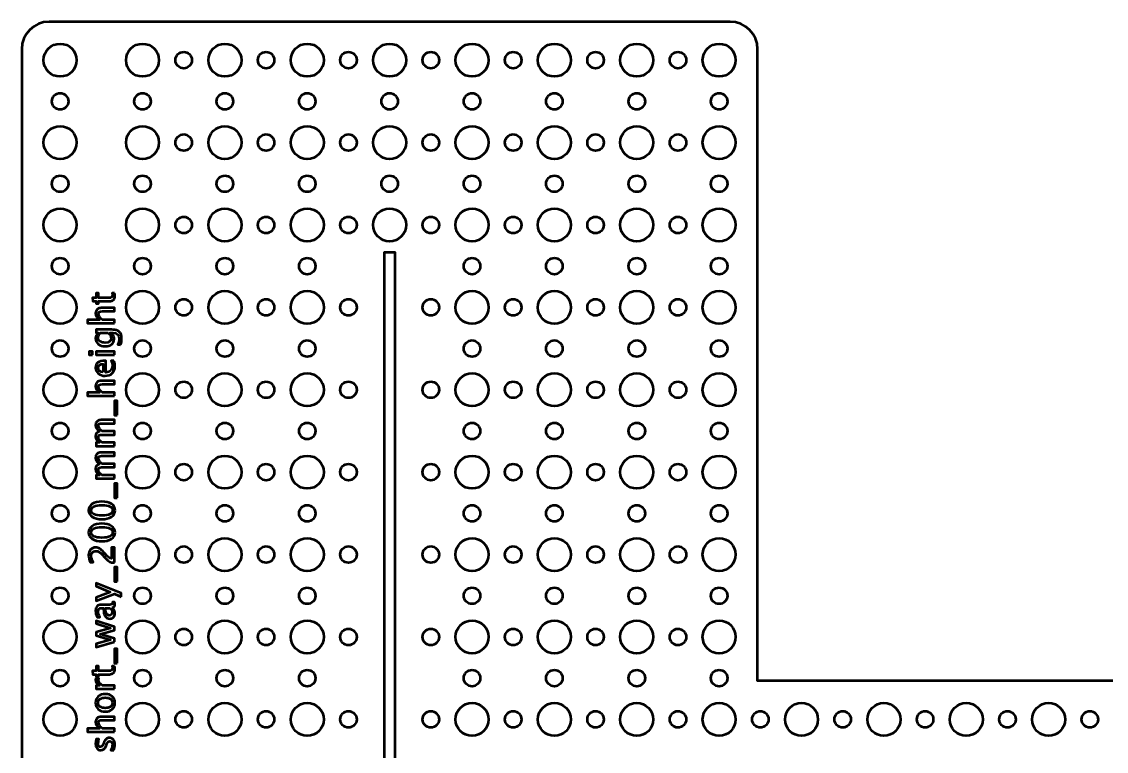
# Model space of a CAD drawing. Header units: centimetres. Extents: x -19.4 to 19.4, y -14.9 to 14.9.
# Drawn here: x -19.45 to 0.3, y 1.67 to 14.95 of the extents above; entities that cross this region are included whole.
import ezdxf

# ---------------------------------------------------------------- set-up
doc = ezdxf.new("R2010")
doc.units = ezdxf.units.CM
doc.header["$MEASUREMENT"] = 0
doc.layers.add('Layer 1', color=7, linetype='Continuous')

msp = doc.modelspace()

# ---------------------------------------------------------------- linework, layer by layer
at = {"layer": 'Layer 1', "lineweight": 53}
msp.add_lwpolyline([(-12.85, -12.2501), (-12.65, -12.2501), (-12.65, 10.7499), (-12.85, 10.7499), (-12.85, -12.2501)], close=True, dxfattribs=at)
for centre, major_axis in [((-18.74999, 14.24999), (0, 0.30001)), ((-17.24999, 14.24999), (0, 0.30001)), ((-15.74999, 14.24999), (0, 0.30001)), ((-14.24999, 14.24999), (0, 0.30001)), ((-12.74999, 14.24999), (0, 0.30001)), ((-11.24999, 14.24999), (0, 0.30001)), ((-9.74999, 14.24999), (0, 0.30001)), ((-8.24999, 14.24999), (0, 0.30001)), ((-6.74999, 14.24999), (0, 0.30001)), ((-16.5, 14.25), (0, 0.15)), ((-15, 14.25), (0, 0.15)), ((-13.5, 14.25), (0, 0.15)), ((-12, 14.25), (0, 0.15)), ((-10.5, 14.25), (0, 0.15)), ((-9, 14.25), (0, 0.15)), ((-7.5, 14.25), (0, 0.15)), ((-18.75, 13.5), (0, 0.15)), ((-17.25, 13.5), (0, 0.15)), ((-15.75, 13.5), (0, 0.15)), ((-14.25, 13.5), (0, 0.15)), ((-12.75, 13.5), (0, 0.15)), ((-11.25, 13.5), (0, 0.15)), ((-9.75, 13.5), (0, 0.15)), ((-8.25, 13.5), (0, 0.15)), ((-6.75, 13.5), (0, 0.15)), ((-18.74999, 12.74999), (0, 0.30001)), ((-17.24999, 12.74999), (0, 0.30001)), ((-15.74999, 12.74999), (0, 0.30001)), ((-14.24999, 12.74999), (0, 0.30001)), ((-12.74999, 12.74999), (0, 0.30001)), ((-11.24999, 12.74999), (0, 0.30001)), ((-9.74999, 12.74999), (0, 0.30001)), ((-8.24999, 12.74999), (0, 0.30001)), ((-6.74999, 12.74999), (0, 0.30001)), ((-16.5, 12.75), (0, 0.15)), ((-15, 12.75), (0, 0.15)), ((-13.5, 12.75), (0, 0.15)), ((-12, 12.75), (0, 0.15)), ((-10.5, 12.75), (0, 0.15)), ((-9, 12.75), (0, 0.15)), ((-7.5, 12.75), (0, 0.15)), ((-18.75, 12), (0, 0.15)), ((-17.25, 12), (0, 0.15)), ((-15.75, 12), (0, 0.15)), ((-14.25, 12), (0, 0.15)), ((-12.75, 12), (0, 0.15)), ((-11.25, 12), (0, 0.15)), ((-9.75, 12), (0, 0.15)), ((-8.25, 12), (0, 0.15)), ((-6.75, 12), (0, 0.15)), ((-18.74999, 11.24999), (0, 0.30001)), ((-17.24999, 11.24999), (0, 0.30001)), ((-15.74999, 11.24999), (0, 0.30001)), ((-14.24999, 11.24999), (0, 0.30001)), ((-12.74999, 11.24999), (0, 0.30001)), ((-11.24999, 11.24999), (0, 0.30001)), ((-9.74999, 11.24999), (0, 0.30001)), ((-8.24999, 11.24999), (0, 0.30001)), ((-6.74999, 11.24999), (0, 0.30001)), ((-16.5, 11.25), (0, 0.15)), ((-15, 11.25), (0, 0.15)), ((-13.5, 11.25), (0, 0.15)), ((-12, 11.25), (0, 0.15)), ((-10.5, 11.25), (0, 0.15)), ((-9, 11.25), (0, 0.15)), ((-7.5, 11.25), (0, 0.15)), ((-18.75, 10.5), (0, 0.15)), ((-17.25, 10.5), (0, 0.15)), ((-15.75, 10.5), (0, 0.15)), ((-14.25, 10.5), (0, 0.15)), ((-11.25, 10.5), (0, 0.15)), ((-9.75, 10.5), (0, 0.15)), ((-8.25, 10.5), (0, 0.15)), ((-6.75, 10.5), (0, 0.15)), ((-18.74999, 9.74999), (0, 0.30001)), ((-17.24999, 9.74999), (0, 0.30001)), ((-16.5, 9.75), (0, 0.15)), ((-15.74999, 9.74999), (0, 0.30001)), ((-15, 9.75), (0, 0.15)), ((-14.24999, 9.74999), (0, 0.30001)), ((-13.5, 9.75), (0, 0.15)), ((-12, 9.75), (0, 0.15)), ((-11.24999, 9.74999), (0, 0.30001)), ((-10.5, 9.75), (0, 0.15)), ((-9.74999, 9.74999), (0, 0.30001)), ((-9, 9.75), (0, 0.15)), ((-8.24999, 9.74999), (0, 0.30001)), ((-7.5, 9.75), (0, 0.15)), ((-6.74999, 9.74999), (0, 0.30001)), ((-18.75, 9), (0, 0.15)), ((-17.25, 9), (0, 0.15)), ((-15.75, 9), (0, 0.15)), ((-14.25, 9), (0, 0.15)), ((-11.25, 9), (0, 0.15)), ((-9.75, 9), (0, 0.15)), ((-8.25, 9), (0, 0.15)), ((-6.75, 9), (0, 0.15)), ((-18.74999, 8.24999), (0, 0.30001)), ((-17.24999, 8.24999), (0, 0.30001)), ((-15.74999, 8.24999), (0, 0.30001)), ((-14.24999, 8.24999), (0, 0.30001)), ((-11.24999, 8.24999), (0, 0.30001)), ((-9.74999, 8.24999), (0, 0.30001)), ((-8.24999, 8.24999), (0, 0.30001)), ((-6.74999, 8.24999), (0, 0.30001)), ((-16.5, 8.25), (0, 0.15)), ((-15, 8.25), (0, 0.15)), ((-13.5, 8.25), (0, 0.15)), ((-12, 8.25), (0, 0.15)), ((-10.5, 8.25), (0, 0.15)), ((-9, 8.25), (0, 0.15)), ((-7.5, 8.25), (0, 0.15)), ((-18.75, 7.5), (0, 0.15)), ((-17.25, 7.5), (0, 0.15)), ((-15.75, 7.5), (0, 0.15)), ((-14.25, 7.5), (0, 0.15)), ((-11.25, 7.5), (0, 0.15)), ((-9.75, 7.5), (0, 0.15)), ((-8.25, 7.5), (0, 0.15)), ((-6.75, 7.5), (0, 0.15)), ((-18.74999, 6.74999), (0, 0.30001)), ((-17.24999, 6.74999), (0, 0.30001)), ((-15.74999, 6.74999), (0, 0.30001)), ((-14.24999, 6.74999), (0, 0.30001)), ((-11.24999, 6.74999), (0, 0.30001)), ((-9.74999, 6.74999), (0, 0.30001)), ((-8.24999, 6.74999), (0, 0.30001)), ((-6.74999, 6.74999), (0, 0.30001)), ((-16.5, 6.75), (0, 0.15)), ((-15, 6.75), (0, 0.15)), ((-13.5, 6.75), (0, 0.15)), ((-12, 6.75), (0, 0.15)), ((-10.5, 6.75), (0, 0.15)), ((-9, 6.75), (0, 0.15)), ((-7.5, 6.75), (0, 0.15)), ((-18.75, 6), (0, 0.15)), ((-17.25, 6), (0, 0.15)), ((-15.75, 6), (0, 0.15)), ((-14.25, 6), (0, 0.15)), ((-11.25, 6), (0, 0.15)), ((-9.75, 6), (0, 0.15)), ((-8.25, 6), (0, 0.15)), ((-6.75, 6), (0, 0.15)), ((-18.74999, 5.24999), (0, 0.30001)), ((-17.24999, 5.24999), (0, 0.30001)), ((-15.74999, 5.24999), (0, 0.30001)), ((-14.24999, 5.24999), (0, 0.30001)), ((-11.24999, 5.24999), (0, 0.30001)), ((-9.74999, 5.24999), (0, 0.30001)), ((-8.24999, 5.24999), (0, 0.30001)), ((-6.74999, 5.24999), (0, 0.30001)), ((-16.5, 5.25), (0, 0.15)), ((-15, 5.25), (0, 0.15)), ((-13.5, 5.25), (0, 0.15)), ((-12, 5.25), (0, 0.15)), ((-10.5, 5.25), (0, 0.15)), ((-9, 5.25), (0, 0.15)), ((-7.5, 5.25), (0, 0.15)), ((-18.75, 4.5), (0, 0.15)), ((-17.25, 4.5), (0, 0.15)), ((-15.75, 4.5), (0, 0.15)), ((-14.25, 4.5), (0, 0.15)), ((-11.25, 4.5), (0, 0.15)), ((-9.75, 4.5), (0, 0.15)), ((-8.25, 4.5), (0, 0.15)), ((-6.75, 4.5), (0, 0.15)), ((-18.74999, 3.74999), (0, 0.30001)), ((-17.24999, 3.74999), (0, 0.30001)), ((-15.74999, 3.74999), (0, 0.30001)), ((-14.24999, 3.74999), (0, 0.30001)), ((-11.24999, 3.74999), (0, 0.30001)), ((-9.74999, 3.74999), (0, 0.30001)), ((-8.24999, 3.74999), (0, 0.30001)), ((-6.74999, 3.74999), (0, 0.30001)), ((-16.5, 3.75), (0, 0.15)), ((-15, 3.75), (0, 0.15)), ((-13.5, 3.75), (0, 0.15)), ((-12, 3.75), (0, 0.15)), ((-10.5, 3.75), (0, 0.15)), ((-9, 3.75), (0, 0.15)), ((-7.5, 3.75), (0, 0.15)), ((-18.75, 3), (0, 0.15)), ((-17.25, 3), (0, 0.15)), ((-15.75, 3), (0, 0.15)), ((-14.25, 3), (0, 0.15)), ((-11.25, 3), (0, 0.15)), ((-9.75, 3), (0, 0.15)), ((-8.25, 3), (0, 0.15)), ((-6.75, 3), (0, 0.15)), ((-18.74999, 2.24999), (0, 0.30001)), ((-17.24999, 2.24999), (0, 0.30001)), ((-16.5, 2.25), (0, 0.15)), ((-15.74999, 2.24999), (0, 0.30001)), ((-15, 2.25), (0, 0.15)), ((-14.24999, 2.24999), (0, 0.30001)), ((-13.5, 2.25), (0, 0.15)), ((-12, 2.25), (0, 0.15)), ((-11.24999, 2.24999), (0, 0.30001)), ((-10.5, 2.25), (0, 0.15)), ((-9.74999, 2.24999), (0, 0.30001)), ((-9, 2.25), (0, 0.15)), ((-8.24999, 2.24999), (0, 0.30001)), ((-7.5, 2.25), (0, 0.15)), ((-6.74999, 2.24999), (0, 0.30001)), ((-6, 2.25), (0, 0.15)), ((-5.24999, 2.24999), (0, 0.30001)), ((-4.5, 2.25), (0, 0.15)), ((-3.74999, 2.24999), (0, 0.30001)), ((-3, 2.25), (0, 0.15)), ((-2.24999, 2.24999), (0, 0.30001)), ((-1.5, 2.25), (0, 0.15)), ((-0.74999, 2.24999), (0, 0.30001)), ((0, 2.25), (0, 0.15))]:
    msp.add_ellipse(centre, major_axis=major_axis, ratio=1, dxfattribs=at)
msp.add_open_spline([(-18.95, -14.95), (-19.22614, -14.95), (-19.45, -14.72614), (-19.45, -14.45), (-19.45, -14.45), (-19.45, -14.45), (-19.45, 14.45), (-19.45, 14.45), (-19.45, 14.45), (-19.45, 14.72614), (-19.22614, 14.95), (-18.95, 14.95), (-18.95, 14.95), (-15.20782, 14.95), (-9.72204, 14.95), (-6.55, 14.95), (-6.55, 14.95), (-6.27386, 14.95), (-6.05, 14.72614), (-6.05, 14.45), (-6.05, 14.45), (-6.05, 14.45), (-6.05, 2.95), (-6.05, 2.95), (-6.05, 2.95), (-6.05, 2.95), (18.95, 2.95), (18.95, 2.95), (18.95, 2.95), (19.22614, 2.95), (19.45, 2.72614), (19.45, 2.45), (19.45, 2.45), (19.45, 2.45), (19.45, -3.95), (19.45, -3.95), (19.45, -3.95), (19.45, -4.22614), (19.22614, -4.45), (18.95, -4.45), (18.95, -4.45), (18.95, -4.45), (-6.05, -4.45), (-6.05, -4.45), (-6.05, -4.45), (-6.05, -4.45), (-6.05, -14.45), (-6.05, -14.45), (-6.05, -14.45), (-6.05, -14.72614), (-6.27386, -14.95), (-6.55, -14.95), (-6.55, -14.95), (-11.32775, -14.95), (-14.17225, -14.95), (-18.95, -14.95)], degree=3, knots=[0, 0, 0, 0, 0.06666667, 0.06666667, 0.06666667, 0.06666667, 0.13333333, 0.13333333, 0.13333333, 0.13333333, 0.2, 0.2, 0.2, 0.2, 0.26666667, 0.26666667, 0.26666667, 0.26666667, 0.33333333, 0.33333333, 0.33333333, 0.33333333, 0.4, 0.4, 0.4, 0.4, 0.46666667, 0.46666667, 0.46666667, 0.46666667, 0.53333333, 0.53333333, 0.53333333, 0.53333333, 0.6, 0.6, 0.6, 0.6, 0.66666667, 0.66666667, 0.66666667, 0.66666667, 0.73333333, 0.73333333, 0.73333333, 0.73333333, 0.8, 0.8, 0.8, 0.8, 0.86666667, 0.86666667, 0.86666667, 0.86666667, 1, 1, 1, 1], dxfattribs=at)
at = {"layer": 'Layer 1', "color": 5, "lineweight": 53}
for points, knots in [([(-17.76008, 10.00828), (-17.75489, 9.98944), (-17.75235, 9.97303), (-17.75235, 9.95917), (-17.75235, 9.95917), (-17.75235, 9.92805), (-17.76124, 9.90382), (-17.77902, 9.88647), (-17.77902, 9.88647), (-17.7968, 9.86901), (-17.82146, 9.86033), (-17.8531, 9.86033), (-17.8531, 9.86033), (-17.8531, 9.86033), (-18.0508, 9.86033), (-18.0508, 9.86033), (-18.0508, 9.86033), (-18.0508, 9.86033), (-18.0508, 9.81821), (-18.0508, 9.81821), (-18.0508, 9.81821), (-18.0508, 9.81821), (-18.09652, 9.81821), (-18.09652, 9.81821), (-18.09652, 9.81821), (-18.09652, 9.81821), (-18.09652, 9.86033), (-18.09652, 9.86033), (-18.09652, 9.86033), (-18.09652, 9.86033), (-18.15737, 9.86033), (-18.15737, 9.86033), (-18.15737, 9.86033), (-18.15737, 9.86033), (-18.1632, 9.92128), (-18.1632, 9.92128), (-18.1632, 9.92128), (-18.1632, 9.92128), (-18.09652, 9.92128), (-18.09652, 9.92128), (-18.09652, 9.92128), (-18.09652, 9.92128), (-18.09652, 10.00955), (-18.09652, 10.00955), (-18.09652, 10.00955), (-18.09652, 10.00955), (-18.0508, 10.00955), (-18.0508, 10.00955), (-18.0508, 10.00955), (-18.0508, 10.00955), (-18.0508, 9.92128), (-18.0508, 9.92128), (-18.0508, 9.92128), (-18.0508, 9.92128), (-17.86411, 9.92128), (-17.86411, 9.92128), (-17.86411, 9.92128), (-17.82008, 9.92128), (-17.79807, 9.94044), (-17.79807, 9.97864), (-17.79807, 9.97864), (-17.79807, 9.98679), (-17.79945, 9.99663), (-17.80209, 10.00828), (-17.80209, 10.00828), (-17.80209, 10.00828), (-17.76008, 10.00828), (-17.76008, 10.00828)], [0, 0, 0, 0, 0.05555556, 0.05555556, 0.05555556, 0.05555556, 0.11111111, 0.11111111, 0.11111111, 0.11111111, 0.16666667, 0.16666667, 0.16666667, 0.16666667, 0.22222222, 0.22222222, 0.22222222, 0.22222222, 0.27777778, 0.27777778, 0.27777778, 0.27777778, 0.33333333, 0.33333333, 0.33333333, 0.33333333, 0.38888889, 0.38888889, 0.38888889, 0.38888889, 0.44444444, 0.44444444, 0.44444444, 0.44444444, 0.5, 0.5, 0.5, 0.5, 0.55555556, 0.55555556, 0.55555556, 0.55555556, 0.61111111, 0.61111111, 0.61111111, 0.61111111, 0.66666667, 0.66666667, 0.66666667, 0.66666667, 0.72222222, 0.72222222, 0.72222222, 0.72222222, 0.77777778, 0.77777778, 0.77777778, 0.77777778, 0.83333333, 0.83333333, 0.83333333, 0.83333333, 0.88888889, 0.88888889, 0.88888889, 0.88888889, 1, 1, 1, 1]), ([(-17.75997, 9.46368), (-17.75997, 9.46368), (-18.24956, 9.46368), (-18.24956, 9.46368), (-18.24956, 9.46368), (-18.24956, 9.46368), (-18.24956, 9.52463), (-18.24956, 9.52463), (-18.24956, 9.52463), (-18.24956, 9.52463), (-18.03291, 9.52463), (-18.03291, 9.52463), (-18.03291, 9.52463), (-18.08001, 9.55691), (-18.10351, 9.59649), (-18.10351, 9.64327), (-18.10351, 9.64327), (-18.10351, 9.67269), (-18.0943, 9.69608), (-18.07578, 9.71333), (-18.07578, 9.71333), (-18.05736, 9.73058), (-18.03249, 9.73926), (-18.00138, 9.73926), (-18.00138, 9.73926), (-18.00138, 9.73926), (-17.75997, 9.73926), (-17.75997, 9.73926), (-17.75997, 9.73926), (-17.75997, 9.73926), (-17.75997, 9.6783), (-17.75997, 9.6783), (-17.75997, 9.6783), (-17.75997, 9.6783), (-17.98148, 9.6783), (-17.98148, 9.6783), (-17.98148, 9.6783), (-18.00646, 9.6783), (-18.02424, 9.6746), (-18.03482, 9.66729), (-18.03482, 9.66729), (-18.04551, 9.65989), (-18.0508, 9.64771), (-18.0508, 9.63068), (-18.0508, 9.63068), (-18.0508, 9.59321), (-18.02635, 9.55786), (-17.97746, 9.52463), (-17.97746, 9.52463), (-17.97746, 9.52463), (-17.75997, 9.52463), (-17.75997, 9.52463), (-17.75997, 9.52463), (-17.75997, 9.52463), (-17.75997, 9.46368), (-17.75997, 9.46368)], [0, 0, 0, 0, 0.06666667, 0.06666667, 0.06666667, 0.06666667, 0.13333333, 0.13333333, 0.13333333, 0.13333333, 0.2, 0.2, 0.2, 0.2, 0.26666667, 0.26666667, 0.26666667, 0.26666667, 0.33333333, 0.33333333, 0.33333333, 0.33333333, 0.4, 0.4, 0.4, 0.4, 0.46666667, 0.46666667, 0.46666667, 0.46666667, 0.53333333, 0.53333333, 0.53333333, 0.53333333, 0.6, 0.6, 0.6, 0.6, 0.66666667, 0.66666667, 0.66666667, 0.66666667, 0.73333333, 0.73333333, 0.73333333, 0.73333333, 0.8, 0.8, 0.8, 0.8, 0.86666667, 0.86666667, 0.86666667, 0.86666667, 1, 1, 1, 1]), ([(-17.64821, 9.06903), (-17.64821, 9.06903), (-17.70091, 9.07623), (-17.70091, 9.07623), (-17.70091, 9.07623), (-17.6844, 9.11157), (-17.67615, 9.1466), (-17.67615, 9.1812), (-17.67615, 9.1812), (-17.67615, 9.24989), (-17.71256, 9.28429), (-17.78526, 9.28429), (-17.78526, 9.28429), (-17.78526, 9.28429), (-17.83818, 9.28429), (-17.83818, 9.28429), (-17.83818, 9.28429), (-17.81585, 9.2737), (-17.7986, 9.25867), (-17.78622, 9.23909), (-17.78622, 9.23909), (-17.77383, 9.21952), (-17.76759, 9.19771), (-17.76759, 9.17369), (-17.76759, 9.17369), (-17.76759, 9.13294), (-17.7822, 9.10067), (-17.81141, 9.07686), (-17.81141, 9.07686), (-17.84062, 9.05305), (-17.8802, 9.04109), (-17.93015, 9.04109), (-17.93015, 9.04109), (-17.98127, 9.04109), (-18.02297, 9.05464), (-18.05525, 9.08173), (-18.05525, 9.08173), (-18.08742, 9.10893), (-18.10351, 9.14395), (-18.10351, 9.18702), (-18.10351, 9.18702), (-18.10351, 9.2247), (-18.08827, 9.25719), (-18.05768, 9.28429), (-18.05768, 9.28429), (-18.05768, 9.28429), (-18.09652, 9.28429), (-18.09652, 9.28429), (-18.09652, 9.28429), (-18.09652, 9.28429), (-18.09652, 9.34525), (-18.09652, 9.34525), (-18.09652, 9.34525), (-18.09652, 9.34525), (-17.85183, 9.34525), (-17.85183, 9.34525), (-17.85183, 9.34525), (-17.79923, 9.34525), (-17.76029, 9.34249), (-17.73499, 9.33699), (-17.73499, 9.33699), (-17.7097, 9.33159), (-17.68896, 9.32122), (-17.67287, 9.30619), (-17.67287, 9.30619), (-17.64461, 9.27952), (-17.63043, 9.23782), (-17.63043, 9.1812), (-17.63043, 9.1812), (-17.63043, 9.14236), (-17.63636, 9.10501), (-17.64821, 9.06903)], [0, 0, 0, 0, 0.05263158, 0.05263158, 0.05263158, 0.05263158, 0.10526316, 0.10526316, 0.10526316, 0.10526316, 0.15789474, 0.15789474, 0.15789474, 0.15789474, 0.21052632, 0.21052632, 0.21052632, 0.21052632, 0.26315789, 0.26315789, 0.26315789, 0.26315789, 0.31578947, 0.31578947, 0.31578947, 0.31578947, 0.36842105, 0.36842105, 0.36842105, 0.36842105, 0.42105263, 0.42105263, 0.42105263, 0.42105263, 0.47368421, 0.47368421, 0.47368421, 0.47368421, 0.52631579, 0.52631579, 0.52631579, 0.52631579, 0.57894737, 0.57894737, 0.57894737, 0.57894737, 0.63157895, 0.63157895, 0.63157895, 0.63157895, 0.68421053, 0.68421053, 0.68421053, 0.68421053, 0.73684211, 0.73684211, 0.73684211, 0.73684211, 0.78947368, 0.78947368, 0.78947368, 0.78947368, 0.84210526, 0.84210526, 0.84210526, 0.84210526, 0.89473684, 0.89473684, 0.89473684, 0.89473684, 1, 1, 1, 1]), ([(-17.87639, 9.28429), (-17.87639, 9.28429), (-18.01598, 9.28429), (-18.01598, 9.28429), (-18.01598, 9.28429), (-18.04382, 9.2574), (-18.05779, 9.22809), (-18.05779, 9.19644), (-18.05779, 9.19644), (-18.05779, 9.16829), (-18.04657, 9.14628), (-18.02402, 9.1304), (-18.02402, 9.1304), (-18.00159, 9.11442), (-17.97037, 9.1065), (-17.93057, 9.1065), (-17.93057, 9.1065), (-17.85744, 9.1065), (-17.82093, 9.13241), (-17.82093, 9.18438), (-17.82093, 9.18438), (-17.82093, 9.21973), (-17.83945, 9.25306), (-17.87639, 9.28429)], [0, 0, 0, 0, 0.14285714, 0.14285714, 0.14285714, 0.14285714, 0.28571429, 0.28571429, 0.28571429, 0.28571429, 0.42857143, 0.42857143, 0.42857143, 0.42857143, 0.57142857, 0.57142857, 0.57142857, 0.57142857, 0.71428571, 0.71428571, 0.71428571, 0.71428571, 1, 1, 1, 1]), ([(-18.15812, 8.88424), (-18.15812, 8.88424), (-18.21908, 8.88424), (-18.21908, 8.88424), (-18.21908, 8.88424), (-18.21908, 8.88424), (-18.21908, 8.94519), (-18.21908, 8.94519), (-18.21908, 8.94519), (-18.21908, 8.94519), (-18.15812, 8.94519), (-18.15812, 8.94519), (-18.15812, 8.94519), (-18.15812, 8.94519), (-18.15812, 8.88424), (-18.15812, 8.88424)], [0, 0, 0, 0, 0.2, 0.2, 0.2, 0.2, 0.4, 0.4, 0.4, 0.4, 0.6, 0.6, 0.6, 0.6, 1, 1, 1, 1]), ([(-17.75997, 8.88424), (-17.75997, 8.88424), (-18.09652, 8.88424), (-18.09652, 8.88424), (-18.09652, 8.88424), (-18.09652, 8.88424), (-18.09652, 8.94519), (-18.09652, 8.94519), (-18.09652, 8.94519), (-18.09652, 8.94519), (-17.75997, 8.94519), (-17.75997, 8.94519), (-17.75997, 8.94519), (-17.75997, 8.94519), (-17.75997, 8.88424), (-17.75997, 8.88424)], [0, 0, 0, 0, 0.2, 0.2, 0.2, 0.2, 0.4, 0.4, 0.4, 0.4, 0.6, 0.6, 0.6, 0.6, 1, 1, 1, 1]), ([(-17.77077, 8.77746), (-17.75849, 8.7365), (-17.75235, 8.70147), (-17.75235, 8.67226), (-17.75235, 8.67226), (-17.75235, 8.62241), (-17.76886, 8.58188), (-17.80177, 8.55066), (-17.80177, 8.55066), (-17.83469, 8.51944), (-17.87734, 8.50378), (-17.92983, 8.50378), (-17.92983, 8.50378), (-17.98074, 8.50378), (-18.02254, 8.51754), (-18.05525, 8.54516), (-18.05525, 8.54516), (-18.08784, 8.57278), (-18.10414, 8.60812), (-18.10414, 8.6512), (-18.10414, 8.6512), (-18.10414, 8.69194), (-18.08964, 8.72348), (-18.06064, 8.74571), (-18.06064, 8.74571), (-18.03164, 8.76793), (-17.99058, 8.77904), (-17.93735, 8.77904), (-17.93735, 8.77904), (-17.93735, 8.77904), (-17.91872, 8.77873), (-17.91872, 8.77873), (-17.91872, 8.77873), (-17.91872, 8.77873), (-17.91872, 8.56601), (-17.91872, 8.56601), (-17.91872, 8.56601), (-17.83829, 8.57489), (-17.79807, 8.61415), (-17.79807, 8.68369), (-17.79807, 8.68369), (-17.79807, 8.70919), (-17.80527, 8.74041), (-17.81966, 8.77746), (-17.81966, 8.77746), (-17.81966, 8.77746), (-17.77077, 8.77746), (-17.77077, 8.77746)], [0, 0, 0, 0, 0.07692308, 0.07692308, 0.07692308, 0.07692308, 0.15384615, 0.15384615, 0.15384615, 0.15384615, 0.23076923, 0.23076923, 0.23076923, 0.23076923, 0.30769231, 0.30769231, 0.30769231, 0.30769231, 0.38461538, 0.38461538, 0.38461538, 0.38461538, 0.46153846, 0.46153846, 0.46153846, 0.46153846, 0.53846154, 0.53846154, 0.53846154, 0.53846154, 0.61538462, 0.61538462, 0.61538462, 0.61538462, 0.69230769, 0.69230769, 0.69230769, 0.69230769, 0.76923077, 0.76923077, 0.76923077, 0.76923077, 0.84615385, 0.84615385, 0.84615385, 0.84615385, 1, 1, 1, 1]), ([(-17.96444, 8.56919), (-17.96444, 8.56919), (-17.96444, 8.71777), (-17.96444, 8.71777), (-17.96444, 8.71777), (-18.02709, 8.71777), (-18.05842, 8.69438), (-18.05842, 8.6477), (-18.05842, 8.6477), (-18.05842, 8.60071), (-18.02709, 8.57457), (-17.96444, 8.56919)], [0, 0, 0, 0, 0.25, 0.25, 0.25, 0.25, 0.5, 0.5, 0.5, 0.5, 1, 1, 1, 1]), ([(-17.75997, 8.13633), (-17.75997, 8.13633), (-18.24956, 8.13633), (-18.24956, 8.13633), (-18.24956, 8.13633), (-18.24956, 8.13633), (-18.24956, 8.19728), (-18.24956, 8.19728), (-18.24956, 8.19728), (-18.24956, 8.19728), (-18.03291, 8.19728), (-18.03291, 8.19728), (-18.03291, 8.19728), (-18.08001, 8.22956), (-18.10351, 8.26914), (-18.10351, 8.31592), (-18.10351, 8.31592), (-18.10351, 8.34534), (-18.0943, 8.36873), (-18.07578, 8.38598), (-18.07578, 8.38598), (-18.05736, 8.40323), (-18.03249, 8.41191), (-18.00138, 8.41191), (-18.00138, 8.41191), (-18.00138, 8.41191), (-17.75997, 8.41191), (-17.75997, 8.41191), (-17.75997, 8.41191), (-17.75997, 8.41191), (-17.75997, 8.35095), (-17.75997, 8.35095), (-17.75997, 8.35095), (-17.75997, 8.35095), (-17.98148, 8.35095), (-17.98148, 8.35095), (-17.98148, 8.35095), (-18.00646, 8.35095), (-18.02424, 8.34725), (-18.03482, 8.33994), (-18.03482, 8.33994), (-18.04551, 8.33254), (-18.0508, 8.32036), (-18.0508, 8.30333), (-18.0508, 8.30333), (-18.0508, 8.26586), (-18.02635, 8.23051), (-17.97746, 8.19728), (-17.97746, 8.19728), (-17.97746, 8.19728), (-17.75997, 8.19728), (-17.75997, 8.19728), (-17.75997, 8.19728), (-17.75997, 8.19728), (-17.75997, 8.13633), (-17.75997, 8.13633)], [0, 0, 0, 0, 0.06666667, 0.06666667, 0.06666667, 0.06666667, 0.13333333, 0.13333333, 0.13333333, 0.13333333, 0.2, 0.2, 0.2, 0.2, 0.26666667, 0.26666667, 0.26666667, 0.26666667, 0.33333333, 0.33333333, 0.33333333, 0.33333333, 0.4, 0.4, 0.4, 0.4, 0.46666667, 0.46666667, 0.46666667, 0.46666667, 0.53333333, 0.53333333, 0.53333333, 0.53333333, 0.6, 0.6, 0.6, 0.6, 0.66666667, 0.66666667, 0.66666667, 0.66666667, 0.73333333, 0.73333333, 0.73333333, 0.73333333, 0.8, 0.8, 0.8, 0.8, 0.86666667, 0.86666667, 0.86666667, 0.86666667, 1, 1, 1, 1]), ([(-17.71425, 7.78455), (-17.71425, 7.78455), (-17.75997, 7.78455), (-17.75997, 7.78455), (-17.75997, 7.78455), (-17.75997, 7.78455), (-17.75997, 8.0487), (-17.75997, 8.0487), (-17.75997, 8.0487), (-17.75997, 8.0487), (-17.71425, 8.0487), (-17.71425, 8.0487), (-17.71425, 8.0487), (-17.71425, 8.0487), (-17.71425, 7.78455), (-17.71425, 7.78455)], [0, 0, 0, 0, 0.2, 0.2, 0.2, 0.2, 0.4, 0.4, 0.4, 0.4, 0.6, 0.6, 0.6, 0.6, 1, 1, 1, 1]), ([(-17.75997, 7.22596), (-17.75997, 7.22596), (-18.09652, 7.22596), (-18.09652, 7.22596), (-18.09652, 7.22596), (-18.09652, 7.22596), (-18.09652, 7.28691), (-18.09652, 7.28691), (-18.09652, 7.28691), (-18.09652, 7.28691), (-18.03291, 7.28691), (-18.03291, 7.28691), (-18.03291, 7.28691), (-18.08001, 7.31665), (-18.10351, 7.35475), (-18.10351, 7.40142), (-18.10351, 7.40142), (-18.10351, 7.4464), (-18.08001, 7.47699), (-18.03291, 7.49329), (-18.03291, 7.49329), (-18.08043, 7.52218), (-18.10414, 7.55985), (-18.10414, 7.6061), (-18.10414, 7.6061), (-18.10414, 7.63563), (-18.09546, 7.6586), (-18.078, 7.675), (-18.078, 7.675), (-18.06054, 7.69141), (-18.03609, 7.69966), (-18.00466, 7.69966), (-18.00466, 7.69966), (-18.00466, 7.69966), (-17.75997, 7.69966), (-17.75997, 7.69966), (-17.75997, 7.69966), (-17.75997, 7.69966), (-17.75997, 7.6387), (-17.75997, 7.6387), (-17.75997, 7.6387), (-17.75997, 7.6387), (-17.9946, 7.6387), (-17.9946, 7.6387), (-17.9946, 7.6387), (-18.03291, 7.6387), (-18.05207, 7.62346), (-18.05207, 7.59298), (-18.05207, 7.59298), (-18.05207, 7.56134), (-18.02974, 7.5281), (-17.98497, 7.49329), (-17.98497, 7.49329), (-17.98497, 7.49329), (-17.75997, 7.49329), (-17.75997, 7.49329), (-17.75997, 7.49329), (-17.75997, 7.49329), (-17.75997, 7.43233), (-17.75997, 7.43233), (-17.75997, 7.43233), (-17.75997, 7.43233), (-17.99481, 7.43233), (-17.99481, 7.43233), (-17.99481, 7.43233), (-18.03344, 7.43233), (-18.05271, 7.41687), (-18.05271, 7.38586), (-18.05271, 7.38586), (-18.05271, 7.35507), (-18.03027, 7.32205), (-17.98529, 7.28691), (-17.98529, 7.28691), (-17.98529, 7.28691), (-17.75997, 7.28691), (-17.75997, 7.28691), (-17.75997, 7.28691), (-17.75997, 7.28691), (-17.75997, 7.22596), (-17.75997, 7.22596)], [0, 0, 0, 0, 0.04761905, 0.04761905, 0.04761905, 0.04761905, 0.0952381, 0.0952381, 0.0952381, 0.0952381, 0.14285714, 0.14285714, 0.14285714, 0.14285714, 0.19047619, 0.19047619, 0.19047619, 0.19047619, 0.23809524, 0.23809524, 0.23809524, 0.23809524, 0.28571429, 0.28571429, 0.28571429, 0.28571429, 0.33333333, 0.33333333, 0.33333333, 0.33333333, 0.38095238, 0.38095238, 0.38095238, 0.38095238, 0.42857143, 0.42857143, 0.42857143, 0.42857143, 0.47619048, 0.47619048, 0.47619048, 0.47619048, 0.52380952, 0.52380952, 0.52380952, 0.52380952, 0.57142857, 0.57142857, 0.57142857, 0.57142857, 0.61904762, 0.61904762, 0.61904762, 0.61904762, 0.66666667, 0.66666667, 0.66666667, 0.66666667, 0.71428571, 0.71428571, 0.71428571, 0.71428571, 0.76190476, 0.76190476, 0.76190476, 0.76190476, 0.80952381, 0.80952381, 0.80952381, 0.80952381, 0.85714286, 0.85714286, 0.85714286, 0.85714286, 0.9047619, 0.9047619, 0.9047619, 0.9047619, 1, 1, 1, 1]), ([(-17.75997, 6.63309), (-17.75997, 6.63309), (-18.09652, 6.63309), (-18.09652, 6.63309), (-18.09652, 6.63309), (-18.09652, 6.63309), (-18.09652, 6.69404), (-18.09652, 6.69404), (-18.09652, 6.69404), (-18.09652, 6.69404), (-18.03291, 6.69404), (-18.03291, 6.69404), (-18.03291, 6.69404), (-18.08001, 6.72378), (-18.10351, 6.76188), (-18.10351, 6.80855), (-18.10351, 6.80855), (-18.10351, 6.85353), (-18.08001, 6.88412), (-18.03291, 6.90042), (-18.03291, 6.90042), (-18.08043, 6.92931), (-18.10414, 6.96698), (-18.10414, 7.01323), (-18.10414, 7.01323), (-18.10414, 7.04276), (-18.09546, 7.06573), (-18.078, 7.08213), (-18.078, 7.08213), (-18.06054, 7.09854), (-18.03609, 7.10679), (-18.00466, 7.10679), (-18.00466, 7.10679), (-18.00466, 7.10679), (-17.75997, 7.10679), (-17.75997, 7.10679), (-17.75997, 7.10679), (-17.75997, 7.10679), (-17.75997, 7.04583), (-17.75997, 7.04583), (-17.75997, 7.04583), (-17.75997, 7.04583), (-17.9946, 7.04583), (-17.9946, 7.04583), (-17.9946, 7.04583), (-18.03291, 7.04583), (-18.05207, 7.03059), (-18.05207, 7.00011), (-18.05207, 7.00011), (-18.05207, 6.96847), (-18.02974, 6.93523), (-17.98497, 6.90042), (-17.98497, 6.90042), (-17.98497, 6.90042), (-17.75997, 6.90042), (-17.75997, 6.90042), (-17.75997, 6.90042), (-17.75997, 6.90042), (-17.75997, 6.83946), (-17.75997, 6.83946), (-17.75997, 6.83946), (-17.75997, 6.83946), (-17.99481, 6.83946), (-17.99481, 6.83946), (-17.99481, 6.83946), (-18.03344, 6.83946), (-18.05271, 6.824), (-18.05271, 6.79299), (-18.05271, 6.79299), (-18.05271, 6.7622), (-18.03027, 6.72918), (-17.98529, 6.69404), (-17.98529, 6.69404), (-17.98529, 6.69404), (-17.75997, 6.69404), (-17.75997, 6.69404), (-17.75997, 6.69404), (-17.75997, 6.69404), (-17.75997, 6.63309), (-17.75997, 6.63309)], [0, 0, 0, 0, 0.04761905, 0.04761905, 0.04761905, 0.04761905, 0.0952381, 0.0952381, 0.0952381, 0.0952381, 0.14285714, 0.14285714, 0.14285714, 0.14285714, 0.19047619, 0.19047619, 0.19047619, 0.19047619, 0.23809524, 0.23809524, 0.23809524, 0.23809524, 0.28571429, 0.28571429, 0.28571429, 0.28571429, 0.33333333, 0.33333333, 0.33333333, 0.33333333, 0.38095238, 0.38095238, 0.38095238, 0.38095238, 0.42857143, 0.42857143, 0.42857143, 0.42857143, 0.47619048, 0.47619048, 0.47619048, 0.47619048, 0.52380952, 0.52380952, 0.52380952, 0.52380952, 0.57142857, 0.57142857, 0.57142857, 0.57142857, 0.61904762, 0.61904762, 0.61904762, 0.61904762, 0.66666667, 0.66666667, 0.66666667, 0.66666667, 0.71428571, 0.71428571, 0.71428571, 0.71428571, 0.76190476, 0.76190476, 0.76190476, 0.76190476, 0.80952381, 0.80952381, 0.80952381, 0.80952381, 0.85714286, 0.85714286, 0.85714286, 0.85714286, 0.9047619, 0.9047619, 0.9047619, 0.9047619, 1, 1, 1, 1]), ([(-17.71425, 6.28131), (-17.71425, 6.28131), (-17.75997, 6.28131), (-17.75997, 6.28131), (-17.75997, 6.28131), (-17.75997, 6.28131), (-17.75997, 6.54546), (-17.75997, 6.54546), (-17.75997, 6.54546), (-17.75997, 6.54546), (-17.71425, 6.54546), (-17.71425, 6.54546), (-17.71425, 6.54546), (-17.71425, 6.54546), (-17.71425, 6.28131), (-17.71425, 6.28131)], [0, 0, 0, 0, 0.2, 0.2, 0.2, 0.2, 0.4, 0.4, 0.4, 0.4, 0.6, 0.6, 0.6, 0.6, 1, 1, 1, 1]), ([(-17.74854, 6.05376), (-17.74854, 6.00561), (-17.77066, 5.96677), (-17.81479, 5.93735), (-17.81479, 5.93735), (-17.85892, 5.90783), (-17.91713, 5.89312), (-17.98952, 5.89312), (-17.98952, 5.89312), (-18.06191, 5.89312), (-18.12012, 5.90783), (-18.16425, 5.93735), (-18.16425, 5.93735), (-18.20839, 5.96677), (-18.23051, 6.00561), (-18.23051, 6.05376), (-18.23051, 6.05376), (-18.23051, 6.10213), (-18.20849, 6.14097), (-18.16447, 6.17039), (-18.16447, 6.17039), (-18.12044, 6.1997), (-18.06212, 6.21442), (-17.98952, 6.21442), (-17.98952, 6.21442), (-17.91713, 6.21442), (-17.85892, 6.1997), (-17.81479, 6.17039), (-17.81479, 6.17039), (-17.77066, 6.14097), (-17.74854, 6.10213), (-17.74854, 6.05376)], [0, 0, 0, 0, 0.11111111, 0.11111111, 0.11111111, 0.11111111, 0.22222222, 0.22222222, 0.22222222, 0.22222222, 0.33333333, 0.33333333, 0.33333333, 0.33333333, 0.44444444, 0.44444444, 0.44444444, 0.44444444, 0.55555556, 0.55555556, 0.55555556, 0.55555556, 0.66666667, 0.66666667, 0.66666667, 0.66666667, 0.77777778, 0.77777778, 0.77777778, 0.77777778, 1, 1, 1, 1]), ([(-17.79426, 6.05365), (-17.79426, 6.11726), (-17.85935, 6.14901), (-17.98952, 6.14901), (-17.98952, 6.14901), (-18.1197, 6.14901), (-18.18479, 6.11726), (-18.18479, 6.05365), (-18.18479, 6.05365), (-18.18479, 5.99026), (-18.1197, 5.95851), (-17.98952, 5.95851), (-17.98952, 5.95851), (-17.85935, 5.95851), (-17.79426, 5.99026), (-17.79426, 6.05365)], [0, 0, 0, 0, 0.2, 0.2, 0.2, 0.2, 0.4, 0.4, 0.4, 0.4, 0.6, 0.6, 0.6, 0.6, 1, 1, 1, 1]), ([(-17.74854, 5.65224), (-17.74854, 5.60409), (-17.77066, 5.56525), (-17.81479, 5.53583), (-17.81479, 5.53583), (-17.85892, 5.50631), (-17.91713, 5.4916), (-17.98952, 5.4916), (-17.98952, 5.4916), (-18.06191, 5.4916), (-18.12012, 5.50631), (-18.16425, 5.53583), (-18.16425, 5.53583), (-18.20839, 5.56525), (-18.23051, 5.60409), (-18.23051, 5.65224), (-18.23051, 5.65224), (-18.23051, 5.70061), (-18.20849, 5.73945), (-18.16447, 5.76887), (-18.16447, 5.76887), (-18.12044, 5.79818), (-18.06212, 5.8129), (-17.98952, 5.8129), (-17.98952, 5.8129), (-17.91713, 5.8129), (-17.85892, 5.79818), (-17.81479, 5.76887), (-17.81479, 5.76887), (-17.77066, 5.73945), (-17.74854, 5.70061), (-17.74854, 5.65224)], [0, 0, 0, 0, 0.11111111, 0.11111111, 0.11111111, 0.11111111, 0.22222222, 0.22222222, 0.22222222, 0.22222222, 0.33333333, 0.33333333, 0.33333333, 0.33333333, 0.44444444, 0.44444444, 0.44444444, 0.44444444, 0.55555556, 0.55555556, 0.55555556, 0.55555556, 0.66666667, 0.66666667, 0.66666667, 0.66666667, 0.77777778, 0.77777778, 0.77777778, 0.77777778, 1, 1, 1, 1]), ([(-17.79426, 5.65213), (-17.79426, 5.71574), (-17.85935, 5.74749), (-17.98952, 5.74749), (-17.98952, 5.74749), (-18.1197, 5.74749), (-18.18479, 5.71574), (-18.18479, 5.65213), (-18.18479, 5.65213), (-18.18479, 5.58874), (-18.1197, 5.55699), (-17.98952, 5.55699), (-17.98952, 5.55699), (-17.85935, 5.55699), (-17.79426, 5.58874), (-17.79426, 5.65213)], [0, 0, 0, 0, 0.2, 0.2, 0.2, 0.2, 0.4, 0.4, 0.4, 0.4, 0.6, 0.6, 0.6, 0.6, 1, 1, 1, 1]), ([(-17.75997, 5.10277), (-17.75997, 5.10277), (-17.81331, 5.10277), (-17.81331, 5.10277), (-17.81331, 5.10277), (-17.8549, 5.12055), (-17.90031, 5.15641), (-17.94931, 5.21049), (-17.94931, 5.21049), (-17.94931, 5.21049), (-17.98063, 5.24542), (-17.98063, 5.24542), (-17.98063, 5.24542), (-18.02148, 5.2904), (-18.06191, 5.31294), (-18.10213, 5.31294), (-18.10213, 5.31294), (-18.12785, 5.31294), (-18.14796, 5.30521), (-18.16267, 5.28987), (-18.16267, 5.28987), (-18.17738, 5.27452), (-18.18479, 5.25325), (-18.18479, 5.22626), (-18.18479, 5.22626), (-18.18479, 5.19472), (-18.17272, 5.15737), (-18.14859, 5.1142), (-18.14859, 5.1142), (-18.14859, 5.1142), (-18.20193, 5.1142), (-18.20193, 5.1142), (-18.20193, 5.1142), (-18.22098, 5.15493), (-18.23051, 5.19547), (-18.23051, 5.23589), (-18.23051, 5.23589), (-18.23051, 5.27886), (-18.21897, 5.31336), (-18.19579, 5.3394), (-18.19579, 5.3394), (-18.17261, 5.36533), (-18.14192, 5.37835), (-18.10361, 5.37835), (-18.10361, 5.37835), (-18.07609, 5.37835), (-18.05165, 5.37178), (-18.03037, 5.35866), (-18.03037, 5.35866), (-18.009, 5.34543), (-17.98317, 5.32098), (-17.95269, 5.28511), (-17.95269, 5.28511), (-17.95269, 5.28511), (-17.93258, 5.26151), (-17.93258, 5.26151), (-17.93258, 5.26151), (-17.89099, 5.2124), (-17.8512, 5.18404), (-17.81331, 5.17642), (-17.81331, 5.17642), (-17.81331, 5.17642), (-17.81331, 5.37644), (-17.81331, 5.37644), (-17.81331, 5.37644), (-17.81331, 5.37644), (-17.75997, 5.37644), (-17.75997, 5.37644), (-17.75997, 5.37644), (-17.75997, 5.37644), (-17.75997, 5.10277), (-17.75997, 5.10277)], [0, 0, 0, 0, 0.05263158, 0.05263158, 0.05263158, 0.05263158, 0.10526316, 0.10526316, 0.10526316, 0.10526316, 0.15789474, 0.15789474, 0.15789474, 0.15789474, 0.21052632, 0.21052632, 0.21052632, 0.21052632, 0.26315789, 0.26315789, 0.26315789, 0.26315789, 0.31578947, 0.31578947, 0.31578947, 0.31578947, 0.36842105, 0.36842105, 0.36842105, 0.36842105, 0.42105263, 0.42105263, 0.42105263, 0.42105263, 0.47368421, 0.47368421, 0.47368421, 0.47368421, 0.52631579, 0.52631579, 0.52631579, 0.52631579, 0.57894737, 0.57894737, 0.57894737, 0.57894737, 0.63157895, 0.63157895, 0.63157895, 0.63157895, 0.68421053, 0.68421053, 0.68421053, 0.68421053, 0.73684211, 0.73684211, 0.73684211, 0.73684211, 0.78947368, 0.78947368, 0.78947368, 0.78947368, 0.84210526, 0.84210526, 0.84210526, 0.84210526, 0.89473684, 0.89473684, 0.89473684, 0.89473684, 1, 1, 1, 1]), ([(-17.71425, 4.75924), (-17.71425, 4.75924), (-17.75997, 4.75924), (-17.75997, 4.75924), (-17.75997, 4.75924), (-17.75997, 4.75924), (-17.75997, 5.02339), (-17.75997, 5.02339), (-17.75997, 5.02339), (-17.75997, 5.02339), (-17.71425, 5.02339), (-17.71425, 5.02339), (-17.71425, 5.02339), (-17.71425, 5.02339), (-17.71425, 4.75924), (-17.71425, 4.75924)], [0, 0, 0, 0, 0.2, 0.2, 0.2, 0.2, 0.4, 0.4, 0.4, 0.4, 0.6, 0.6, 0.6, 0.6, 1, 1, 1, 1]), ([(-17.63741, 4.48164), (-17.63741, 4.48164), (-17.75955, 4.53624), (-17.75955, 4.53624), (-17.75955, 4.53624), (-17.75955, 4.53624), (-18.09652, 4.40586), (-18.09652, 4.40586), (-18.09652, 4.40586), (-18.09652, 4.40586), (-18.09652, 4.47127), (-18.09652, 4.47127), (-18.09652, 4.47127), (-18.09652, 4.47127), (-17.84167, 4.5682), (-17.84167, 4.5682), (-17.84167, 4.5682), (-17.84167, 4.5682), (-18.09652, 4.6716), (-18.09652, 4.6716), (-18.09652, 4.6716), (-18.09652, 4.6716), (-18.09652, 4.72907), (-18.09652, 4.72907), (-18.09652, 4.72907), (-18.09652, 4.72907), (-17.63741, 4.54513), (-17.63741, 4.54513), (-17.63741, 4.54513), (-17.63741, 4.54513), (-17.63741, 4.48164), (-17.63741, 4.48164)], [0, 0, 0, 0, 0.11111111, 0.11111111, 0.11111111, 0.11111111, 0.22222222, 0.22222222, 0.22222222, 0.22222222, 0.33333333, 0.33333333, 0.33333333, 0.33333333, 0.44444444, 0.44444444, 0.44444444, 0.44444444, 0.55555556, 0.55555556, 0.55555556, 0.55555556, 0.66666667, 0.66666667, 0.66666667, 0.66666667, 0.77777778, 0.77777778, 0.77777778, 0.77777778, 1, 1, 1, 1]), ([(-17.80283, 4.28457), (-17.76918, 4.24795), (-17.75235, 4.21271), (-17.75235, 4.17884), (-17.75235, 4.17884), (-17.75235, 4.15102), (-17.76103, 4.12784), (-17.77849, 4.10953), (-17.77849, 4.10953), (-17.79595, 4.09112), (-17.81797, 4.08191), (-17.84453, 4.08191), (-17.84453, 4.08191), (-17.88126, 4.08191), (-17.90951, 4.09736), (-17.9292, 4.12827), (-17.9292, 4.12827), (-17.94888, 4.15916), (-17.95873, 4.2035), (-17.95873, 4.26129), (-17.95873, 4.26129), (-17.95873, 4.26129), (-17.95873, 4.27558), (-17.95873, 4.27558), (-17.95873, 4.27558), (-17.95873, 4.27558), (-17.99926, 4.27558), (-17.99926, 4.27558), (-17.99926, 4.27558), (-18.03831, 4.27558), (-18.05779, 4.25526), (-18.05779, 4.21451), (-18.05779, 4.21451), (-18.05779, 4.18297), (-18.04784, 4.14848), (-18.02794, 4.11112), (-18.02794, 4.11112), (-18.02794, 4.11112), (-18.07811, 4.11112), (-18.07811, 4.11112), (-18.07811, 4.11112), (-18.09504, 4.15218), (-18.10351, 4.19091), (-18.10351, 4.22721), (-18.10351, 4.22721), (-18.10351, 4.26457), (-18.09504, 4.29219), (-18.078, 4.30987), (-18.078, 4.30987), (-18.06096, 4.32765), (-18.03471, 4.33654), (-17.99926, 4.33654), (-17.99926, 4.33654), (-17.99926, 4.33654), (-17.84718, 4.33654), (-17.84718, 4.33654), (-17.84718, 4.33654), (-17.81236, 4.33654), (-17.7949, 4.34722), (-17.7949, 4.36871), (-17.7949, 4.36871), (-17.7949, 4.37135), (-17.79532, 4.37527), (-17.79617, 4.38046), (-17.79617, 4.38046), (-17.79617, 4.38046), (-17.7623, 4.3848), (-17.7623, 4.3848), (-17.7623, 4.3848), (-17.75563, 4.37093), (-17.75235, 4.35569), (-17.75235, 4.33897), (-17.75235, 4.33897), (-17.75235, 4.3105), (-17.76918, 4.2924), (-17.80283, 4.28457)], [0, 0, 0, 0, 0.05, 0.05, 0.05, 0.05, 0.1, 0.1, 0.1, 0.1, 0.15, 0.15, 0.15, 0.15, 0.2, 0.2, 0.2, 0.2, 0.25, 0.25, 0.25, 0.25, 0.3, 0.3, 0.3, 0.3, 0.35, 0.35, 0.35, 0.35, 0.4, 0.4, 0.4, 0.4, 0.45, 0.45, 0.45, 0.45, 0.5, 0.5, 0.5, 0.5, 0.55, 0.55, 0.55, 0.55, 0.6, 0.6, 0.6, 0.6, 0.65, 0.65, 0.65, 0.65, 0.7, 0.7, 0.7, 0.7, 0.75, 0.75, 0.75, 0.75, 0.8, 0.8, 0.8, 0.8, 0.85, 0.85, 0.85, 0.85, 0.9, 0.9, 0.9, 0.9, 1, 1, 1, 1]), ([(-17.83606, 4.27558), (-17.83606, 4.27558), (-17.92253, 4.27558), (-17.92253, 4.27558), (-17.92253, 4.27558), (-17.92253, 4.27558), (-17.92317, 4.256), (-17.92317, 4.256), (-17.92317, 4.256), (-17.92317, 4.22213), (-17.91692, 4.19482), (-17.90443, 4.17398), (-17.90443, 4.17398), (-17.89184, 4.15324), (-17.87522, 4.14287), (-17.85448, 4.14287), (-17.85448, 4.14287), (-17.83998, 4.14287), (-17.8277, 4.14806), (-17.81765, 4.15831), (-17.81765, 4.15831), (-17.8076, 4.16868), (-17.80252, 4.18128), (-17.80252, 4.1962), (-17.80252, 4.1962), (-17.80252, 4.2216), (-17.81373, 4.24806), (-17.83606, 4.27558)], [0, 0, 0, 0, 0.125, 0.125, 0.125, 0.125, 0.25, 0.25, 0.25, 0.25, 0.375, 0.375, 0.375, 0.375, 0.5, 0.5, 0.5, 0.5, 0.625, 0.625, 0.625, 0.625, 0.75, 0.75, 0.75, 0.75, 1, 1, 1, 1]), ([(-17.75997, 3.66122), (-17.75997, 3.66122), (-18.09652, 3.5647), (-18.09652, 3.5647), (-18.09652, 3.5647), (-18.09652, 3.5647), (-18.09652, 3.62418), (-18.09652, 3.62418), (-18.09652, 3.62418), (-18.09652, 3.62418), (-17.83522, 3.69815), (-17.83522, 3.69815), (-17.83522, 3.69815), (-17.83522, 3.69815), (-18.09652, 3.77794), (-18.09652, 3.77794), (-18.09652, 3.77794), (-18.09652, 3.77794), (-18.09652, 3.8389), (-18.09652, 3.8389), (-18.09652, 3.8389), (-18.09652, 3.8389), (-17.83564, 3.90907), (-17.83564, 3.90907), (-17.83564, 3.90907), (-17.83564, 3.90907), (-18.09652, 3.99395), (-18.09652, 3.99395), (-18.09652, 3.99395), (-18.09652, 3.99395), (-18.09652, 4.04602), (-18.09652, 4.04602), (-18.09652, 4.04602), (-18.09652, 4.04602), (-17.75997, 3.93617), (-17.75997, 3.93617), (-17.75997, 3.93617), (-17.75997, 3.93617), (-17.75997, 3.87521), (-17.75997, 3.87521), (-17.75997, 3.87521), (-17.75997, 3.87521), (-18.02244, 3.80303), (-18.02244, 3.80303), (-18.02244, 3.80303), (-18.02244, 3.80303), (-17.75997, 3.72217), (-17.75997, 3.72217), (-17.75997, 3.72217), (-17.75997, 3.72217), (-17.75997, 3.66122), (-17.75997, 3.66122)], [0, 0, 0, 0, 0.07142857, 0.07142857, 0.07142857, 0.07142857, 0.14285714, 0.14285714, 0.14285714, 0.14285714, 0.21428571, 0.21428571, 0.21428571, 0.21428571, 0.28571429, 0.28571429, 0.28571429, 0.28571429, 0.35714286, 0.35714286, 0.35714286, 0.35714286, 0.42857143, 0.42857143, 0.42857143, 0.42857143, 0.5, 0.5, 0.5, 0.5, 0.57142857, 0.57142857, 0.57142857, 0.57142857, 0.64285714, 0.64285714, 0.64285714, 0.64285714, 0.71428571, 0.71428571, 0.71428571, 0.71428571, 0.78571429, 0.78571429, 0.78571429, 0.78571429, 0.85714286, 0.85714286, 0.85714286, 0.85714286, 1, 1, 1, 1]), ([(-17.71425, 3.27007), (-17.71425, 3.27007), (-17.75997, 3.27007), (-17.75997, 3.27007), (-17.75997, 3.27007), (-17.75997, 3.27007), (-17.75997, 3.53422), (-17.75997, 3.53422), (-17.75997, 3.53422), (-17.75997, 3.53422), (-17.71425, 3.53422), (-17.71425, 3.53422), (-17.71425, 3.53422), (-17.71425, 3.53422), (-17.71425, 3.27007), (-17.71425, 3.27007)], [0, 0, 0, 0, 0.2, 0.2, 0.2, 0.2, 0.4, 0.4, 0.4, 0.4, 0.6, 0.6, 0.6, 0.6, 1, 1, 1, 1]), ([(-17.76008, 3.21736), (-17.75489, 3.19852), (-17.75235, 3.18211), (-17.75235, 3.16825), (-17.75235, 3.16825), (-17.75235, 3.13713), (-17.76124, 3.1129), (-17.77902, 3.09555), (-17.77902, 3.09555), (-17.7968, 3.07809), (-17.82146, 3.06941), (-17.8531, 3.06941), (-17.8531, 3.06941), (-17.8531, 3.06941), (-18.0508, 3.06941), (-18.0508, 3.06941), (-18.0508, 3.06941), (-18.0508, 3.06941), (-18.0508, 3.02729), (-18.0508, 3.02729), (-18.0508, 3.02729), (-18.0508, 3.02729), (-18.09652, 3.02729), (-18.09652, 3.02729), (-18.09652, 3.02729), (-18.09652, 3.02729), (-18.09652, 3.06941), (-18.09652, 3.06941), (-18.09652, 3.06941), (-18.09652, 3.06941), (-18.15737, 3.06941), (-18.15737, 3.06941), (-18.15737, 3.06941), (-18.15737, 3.06941), (-18.1632, 3.13036), (-18.1632, 3.13036), (-18.1632, 3.13036), (-18.1632, 3.13036), (-18.09652, 3.13036), (-18.09652, 3.13036), (-18.09652, 3.13036), (-18.09652, 3.13036), (-18.09652, 3.21863), (-18.09652, 3.21863), (-18.09652, 3.21863), (-18.09652, 3.21863), (-18.0508, 3.21863), (-18.0508, 3.21863), (-18.0508, 3.21863), (-18.0508, 3.21863), (-18.0508, 3.13036), (-18.0508, 3.13036), (-18.0508, 3.13036), (-18.0508, 3.13036), (-17.86411, 3.13036), (-17.86411, 3.13036), (-17.86411, 3.13036), (-17.82008, 3.13036), (-17.79807, 3.14952), (-17.79807, 3.18772), (-17.79807, 3.18772), (-17.79807, 3.19587), (-17.79945, 3.20571), (-17.80209, 3.21736), (-17.80209, 3.21736), (-17.80209, 3.21736), (-17.76008, 3.21736), (-17.76008, 3.21736)], [0, 0, 0, 0, 0.05555556, 0.05555556, 0.05555556, 0.05555556, 0.11111111, 0.11111111, 0.11111111, 0.11111111, 0.16666667, 0.16666667, 0.16666667, 0.16666667, 0.22222222, 0.22222222, 0.22222222, 0.22222222, 0.27777778, 0.27777778, 0.27777778, 0.27777778, 0.33333333, 0.33333333, 0.33333333, 0.33333333, 0.38888889, 0.38888889, 0.38888889, 0.38888889, 0.44444444, 0.44444444, 0.44444444, 0.44444444, 0.5, 0.5, 0.5, 0.5, 0.55555556, 0.55555556, 0.55555556, 0.55555556, 0.61111111, 0.61111111, 0.61111111, 0.61111111, 0.66666667, 0.66666667, 0.66666667, 0.66666667, 0.72222222, 0.72222222, 0.72222222, 0.72222222, 0.77777778, 0.77777778, 0.77777778, 0.77777778, 0.83333333, 0.83333333, 0.83333333, 0.83333333, 0.88888889, 0.88888889, 0.88888889, 0.88888889, 1, 1, 1, 1]), ([(-17.75997, 2.80705), (-17.75997, 2.80705), (-18.09652, 2.80705), (-18.09652, 2.80705), (-18.09652, 2.80705), (-18.09652, 2.80705), (-18.09652, 2.868), (-18.09652, 2.868), (-18.09652, 2.868), (-18.09652, 2.868), (-18.03291, 2.868), (-18.03291, 2.868), (-18.03291, 2.868), (-18.08001, 2.89224), (-18.10351, 2.92737), (-18.10351, 2.97352), (-18.10351, 2.97352), (-18.10351, 2.97976), (-18.10298, 2.98632), (-18.10192, 2.9931), (-18.10192, 2.9931), (-18.10192, 2.9931), (-18.04487, 2.9931), (-18.04487, 2.9931), (-18.04487, 2.9931), (-18.04837, 2.98251), (-18.05017, 2.9732), (-18.05017, 2.96516), (-18.05017, 2.96516), (-18.05017, 2.92642), (-18.02731, 2.89404), (-17.98148, 2.868), (-17.98148, 2.868), (-17.98148, 2.868), (-17.75997, 2.868), (-17.75997, 2.868), (-17.75997, 2.868), (-17.75997, 2.868), (-17.75997, 2.80705), (-17.75997, 2.80705)], [0, 0, 0, 0, 0.09090909, 0.09090909, 0.09090909, 0.09090909, 0.18181818, 0.18181818, 0.18181818, 0.18181818, 0.27272727, 0.27272727, 0.27272727, 0.27272727, 0.36363636, 0.36363636, 0.36363636, 0.36363636, 0.45454545, 0.45454545, 0.45454545, 0.45454545, 0.54545455, 0.54545455, 0.54545455, 0.54545455, 0.63636364, 0.63636364, 0.63636364, 0.63636364, 0.72727273, 0.72727273, 0.72727273, 0.72727273, 0.81818182, 0.81818182, 0.81818182, 0.81818182, 1, 1, 1, 1]), ([(-17.75235, 2.55094), (-17.75235, 2.50151), (-17.76812, 2.46235), (-17.79966, 2.43358), (-17.79966, 2.43358), (-17.8312, 2.40468), (-17.87406, 2.39029), (-17.92814, 2.39029), (-17.92814, 2.39029), (-17.98211, 2.39029), (-18.02487, 2.40468), (-18.0563, 2.43358), (-18.0563, 2.43358), (-18.08774, 2.46235), (-18.10351, 2.50151), (-18.10351, 2.55094), (-18.10351, 2.55094), (-18.10351, 2.60036), (-18.08774, 2.63952), (-18.0563, 2.6683), (-18.0563, 2.6683), (-18.02487, 2.6972), (-17.98211, 2.71159), (-17.92814, 2.71159), (-17.92814, 2.71159), (-17.87406, 2.71159), (-17.8312, 2.6972), (-17.79966, 2.6683), (-17.79966, 2.6683), (-17.76812, 2.63952), (-17.75235, 2.60036), (-17.75235, 2.55094)], [0, 0, 0, 0, 0.11111111, 0.11111111, 0.11111111, 0.11111111, 0.22222222, 0.22222222, 0.22222222, 0.22222222, 0.33333333, 0.33333333, 0.33333333, 0.33333333, 0.44444444, 0.44444444, 0.44444444, 0.44444444, 0.55555556, 0.55555556, 0.55555556, 0.55555556, 0.66666667, 0.66666667, 0.66666667, 0.66666667, 0.77777778, 0.77777778, 0.77777778, 0.77777778, 1, 1, 1, 1]), ([(-17.79807, 2.55083), (-17.79807, 2.58099), (-17.80939, 2.60449), (-17.83215, 2.62121), (-17.83215, 2.62121), (-17.8548, 2.63782), (-17.88686, 2.64619), (-17.92814, 2.64619), (-17.92814, 2.64619), (-17.96931, 2.64619), (-18.00127, 2.63782), (-18.02392, 2.62121), (-18.02392, 2.62121), (-18.04646, 2.60449), (-18.05779, 2.58099), (-18.05779, 2.55083), (-18.05779, 2.55083), (-18.05779, 2.52056), (-18.04646, 2.49707), (-18.02392, 2.48056), (-18.02392, 2.48056), (-18.00127, 2.46394), (-17.96931, 2.4557), (-17.92814, 2.4557), (-17.92814, 2.4557), (-17.88686, 2.4557), (-17.8548, 2.46394), (-17.83215, 2.48056), (-17.83215, 2.48056), (-17.80939, 2.49707), (-17.79807, 2.52056), (-17.79807, 2.55083)], [0, 0, 0, 0, 0.11111111, 0.11111111, 0.11111111, 0.11111111, 0.22222222, 0.22222222, 0.22222222, 0.22222222, 0.33333333, 0.33333333, 0.33333333, 0.33333333, 0.44444444, 0.44444444, 0.44444444, 0.44444444, 0.55555556, 0.55555556, 0.55555556, 0.55555556, 0.66666667, 0.66666667, 0.66666667, 0.66666667, 0.77777778, 0.77777778, 0.77777778, 0.77777778, 1, 1, 1, 1]), ([(-17.75997, 2.02284), (-17.75997, 2.02284), (-18.24956, 2.02284), (-18.24956, 2.02284), (-18.24956, 2.02284), (-18.24956, 2.02284), (-18.24956, 2.08379), (-18.24956, 2.08379), (-18.24956, 2.08379), (-18.24956, 2.08379), (-18.03291, 2.08379), (-18.03291, 2.08379), (-18.03291, 2.08379), (-18.08001, 2.11607), (-18.10351, 2.15565), (-18.10351, 2.20243), (-18.10351, 2.20243), (-18.10351, 2.23185), (-18.0943, 2.25524), (-18.07578, 2.27249), (-18.07578, 2.27249), (-18.05736, 2.28974), (-18.03249, 2.29842), (-18.00138, 2.29842), (-18.00138, 2.29842), (-18.00138, 2.29842), (-17.75997, 2.29842), (-17.75997, 2.29842), (-17.75997, 2.29842), (-17.75997, 2.29842), (-17.75997, 2.23746), (-17.75997, 2.23746), (-17.75997, 2.23746), (-17.75997, 2.23746), (-17.98148, 2.23746), (-17.98148, 2.23746), (-17.98148, 2.23746), (-18.00646, 2.23746), (-18.02424, 2.23376), (-18.03482, 2.22645), (-18.03482, 2.22645), (-18.04551, 2.21905), (-18.0508, 2.20687), (-18.0508, 2.18984), (-18.0508, 2.18984), (-18.0508, 2.15237), (-18.02635, 2.11702), (-17.97746, 2.08379), (-17.97746, 2.08379), (-17.97746, 2.08379), (-17.75997, 2.08379), (-17.75997, 2.08379), (-17.75997, 2.08379), (-17.75997, 2.08379), (-17.75997, 2.02284), (-17.75997, 2.02284)], [0, 0, 0, 0, 0.06666667, 0.06666667, 0.06666667, 0.06666667, 0.13333333, 0.13333333, 0.13333333, 0.13333333, 0.2, 0.2, 0.2, 0.2, 0.26666667, 0.26666667, 0.26666667, 0.26666667, 0.33333333, 0.33333333, 0.33333333, 0.33333333, 0.4, 0.4, 0.4, 0.4, 0.46666667, 0.46666667, 0.46666667, 0.46666667, 0.53333333, 0.53333333, 0.53333333, 0.53333333, 0.6, 0.6, 0.6, 0.6, 0.66666667, 0.66666667, 0.66666667, 0.66666667, 0.73333333, 0.73333333, 0.73333333, 0.73333333, 0.8, 0.8, 0.8, 0.8, 0.86666667, 0.86666667, 0.86666667, 0.86666667, 1, 1, 1, 1]), ([(-17.77204, 1.68705), (-17.77204, 1.68705), (-17.82792, 1.68705), (-17.82792, 1.68705), (-17.82792, 1.68705), (-17.80802, 1.72694), (-17.79807, 1.76154), (-17.79807, 1.79107), (-17.79807, 1.79107), (-17.79807, 1.80864), (-17.80283, 1.82324), (-17.81236, 1.83478), (-17.81236, 1.83478), (-17.82178, 1.84631), (-17.83363, 1.85214), (-17.84792, 1.85214), (-17.84792, 1.85214), (-17.86877, 1.85214), (-17.88602, 1.83594), (-17.89967, 1.80356), (-17.89967, 1.80356), (-17.89967, 1.80356), (-17.9148, 1.76789), (-17.9148, 1.76789), (-17.9148, 1.76789), (-17.93661, 1.7153), (-17.96814, 1.68895), (-18.0091, 1.68895), (-18.0091, 1.68895), (-18.03842, 1.68895), (-18.06149, 1.69932), (-18.07832, 1.72007), (-18.07832, 1.72007), (-18.09514, 1.74081), (-18.10351, 1.76927), (-18.10351, 1.80536), (-18.10351, 1.80536), (-18.10351, 1.82409), (-18.10097, 1.84737), (-18.09578, 1.875), (-18.09578, 1.875), (-18.09578, 1.875), (-18.09335, 1.8877), (-18.09335, 1.8877), (-18.09335, 1.8877), (-18.09335, 1.8877), (-18.04255, 1.8877), (-18.04255, 1.8877), (-18.04255, 1.8877), (-18.05271, 1.85372), (-18.05779, 1.82663), (-18.05779, 1.80642), (-18.05779, 1.80642), (-18.05779, 1.78864), (-18.05387, 1.77456), (-18.04614, 1.76387), (-18.04614, 1.76387), (-18.03842, 1.75329), (-18.02805, 1.748), (-18.01503, 1.748), (-18.01503, 1.748), (-17.99672, 1.748), (-17.98116, 1.76281), (-17.96857, 1.79255), (-17.96857, 1.79255), (-17.96857, 1.79255), (-17.95619, 1.82187), (-17.95619, 1.82187), (-17.95619, 1.82187), (-17.94222, 1.8551), (-17.9274, 1.87859), (-17.91184, 1.89235), (-17.91184, 1.89235), (-17.89628, 1.90622), (-17.87681, 1.9131), (-17.85353, 1.9131), (-17.85353, 1.9131), (-17.824, 1.9131), (-17.79976, 1.90145), (-17.78082, 1.87806), (-17.78082, 1.87806), (-17.76188, 1.85478), (-17.75235, 1.82494), (-17.75235, 1.78864), (-17.75235, 1.78864), (-17.75235, 1.7607), (-17.75891, 1.72694), (-17.77204, 1.68705)], [0, 0, 0, 0, 0.04347826, 0.04347826, 0.04347826, 0.04347826, 0.08695652, 0.08695652, 0.08695652, 0.08695652, 0.13043478, 0.13043478, 0.13043478, 0.13043478, 0.17391304, 0.17391304, 0.17391304, 0.17391304, 0.2173913, 0.2173913, 0.2173913, 0.2173913, 0.26086957, 0.26086957, 0.26086957, 0.26086957, 0.30434783, 0.30434783, 0.30434783, 0.30434783, 0.34782609, 0.34782609, 0.34782609, 0.34782609, 0.39130435, 0.39130435, 0.39130435, 0.39130435, 0.43478261, 0.43478261, 0.43478261, 0.43478261, 0.47826087, 0.47826087, 0.47826087, 0.47826087, 0.52173913, 0.52173913, 0.52173913, 0.52173913, 0.56521739, 0.56521739, 0.56521739, 0.56521739, 0.60869565, 0.60869565, 0.60869565, 0.60869565, 0.65217391, 0.65217391, 0.65217391, 0.65217391, 0.69565217, 0.69565217, 0.69565217, 0.69565217, 0.73913043, 0.73913043, 0.73913043, 0.73913043, 0.7826087, 0.7826087, 0.7826087, 0.7826087, 0.82608696, 0.82608696, 0.82608696, 0.82608696, 0.86956522, 0.86956522, 0.86956522, 0.86956522, 0.91304348, 0.91304348, 0.91304348, 0.91304348, 1, 1, 1, 1])]:
    msp.add_open_spline(points, degree=3, knots=knots, dxfattribs=at)

doc.saveas('drawing.dxf')
